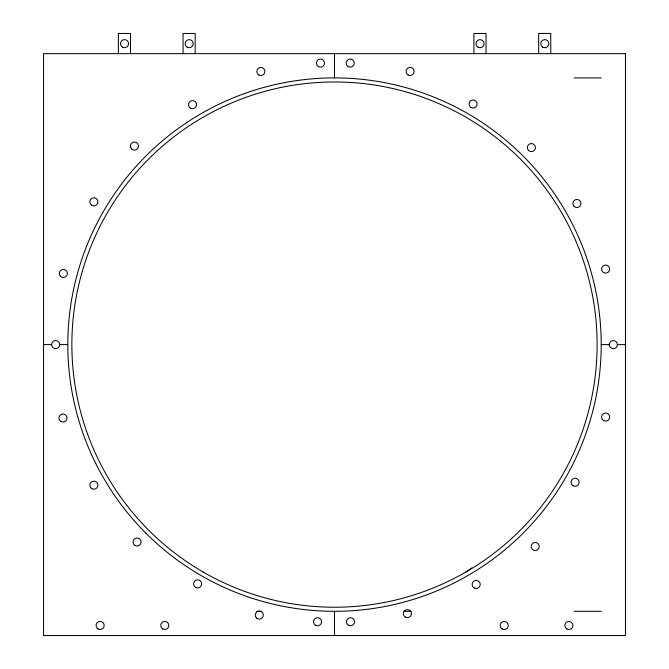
<?xml version="1.0" encoding="UTF-8"?>
<svg xmlns="http://www.w3.org/2000/svg" width="669" height="669" viewBox="0 0 669 669"><rect width="100%" height="100%" fill="white"/><g stroke="black" fill="none" stroke-linecap="round" stroke-linejoin="round"><path stroke-width="1" d="M465.816 572.045L471.796 567.981M574.061 77.897L601.205 77.897M43.552 344.602L51.63 344.602M59.717 344.602A4.039 4.039 0 0 1 53.654 348.106A4.039 4.039 0 0 1 53.654 341.106A4.039 4.039 0 0 1 59.717 344.602L67.795 344.602M601.205 344.602L609.283 344.602M617.37 344.602A4.039 4.039 0 0 0 611.307 341.106A4.039 4.039 0 0 0 611.307 348.106A4.039 4.039 0 0 0 617.37 344.602L625.448 344.602M256.737 611.307L261.955 611.307M403.917 611.307L411.226 611.307M574.061 611.307L601.205 611.307M550.779 53.654L550.779 33.45L538.662 33.45L538.662 53.654M486.037 53.654L486.037 33.45L473.911 33.45L473.911 53.654M334.5 53.654L334.5 77.897M334.5 611.307L334.5 635.55M195.181 53.654L195.181 33.45L183.063 33.45L183.063 53.654M130.497 53.654L130.497 33.45L118.38 33.45L118.38 53.654M625.448 53.654L43.552 53.654L43.552 635.55L625.448 635.55L625.448 53.654M203.184 572.045A262.624 262.624 0 0 0 597.124 344.602A262.624 262.624 0 0 0 203.184 117.159A262.624 262.624 0 0 0 203.184 572.045M145.917 533.193A266.705 266.705 0 0 0 592.115 413.626A266.705 266.705 0 0 0 265.476 86.987A266.705 266.705 0 0 0 145.917 533.193M190.514 108.169A4.039 4.039 0 0 0 196.577 104.673A4.039 4.039 0 0 0 190.514 101.17A4.039 4.039 0 0 0 190.514 108.169M91.854 205.316A4.039 4.039 0 0 0 97.917 201.821A4.039 4.039 0 0 0 91.854 198.317A4.039 4.039 0 0 0 91.854 205.316M131.592 148.928A4.039 4.039 0 0 0 138.349 147.113A4.039 4.039 0 0 0 133.399 142.162A4.039 4.039 0 0 0 131.592 148.928M318.444 66.599A4.039 4.039 0 0 0 324.498 63.103A4.039 4.039 0 0 0 318.444 59.6A4.039 4.039 0 0 0 318.444 66.599M258.844 74.978A4.039 4.039 0 0 0 264.907 71.483A4.039 4.039 0 0 0 258.844 67.979A4.039 4.039 0 0 0 258.844 74.978M60.478 276.314A4.039 4.039 0 0 0 67.235 274.499A4.039 4.039 0 0 0 62.292 269.548A4.039 4.039 0 0 0 60.478 276.314M91.845 488.671A4.039 4.039 0 0 0 97.908 485.167A4.039 4.039 0 0 0 91.845 481.672A4.039 4.039 0 0 0 91.845 488.671M135.054 545.486A4.039 4.039 0 0 0 141.117 541.982A4.039 4.039 0 0 0 135.054 538.486A4.039 4.039 0 0 0 135.054 545.486M195.624 587.399A4.039 4.039 0 0 0 201.687 583.903A4.039 4.039 0 0 0 195.624 580.399A4.039 4.039 0 0 0 195.624 587.399M60.971 421.537A4.039 4.039 0 0 0 67.034 418.033A4.039 4.039 0 0 0 60.971 414.537A4.039 4.039 0 0 0 60.971 421.537M256.411 617.972A4.039 4.039 0 0 0 263.168 616.166A4.039 4.039 0 0 0 258.217 611.215A4.039 4.039 0 0 0 256.411 617.972M315.534 625.256A4.039 4.039 0 0 0 321.597 621.76A4.039 4.039 0 0 0 315.534 618.256A4.039 4.039 0 0 0 315.534 625.256M162.759 628.944A4.039 4.039 0 0 0 168.822 625.448A4.039 4.039 0 0 0 162.759 621.944A4.039 4.039 0 0 0 162.759 628.944M98.109 628.944A4.039 4.039 0 0 0 104.163 625.448A4.039 4.039 0 0 0 98.109 621.944A4.039 4.039 0 0 0 98.109 628.944M574.044 206.353A4.039 4.039 0 0 0 580.801 204.538A4.039 4.039 0 0 0 575.85 199.588A4.039 4.039 0 0 0 574.044 206.353M471.093 107.508A4.039 4.039 0 0 0 477.156 104.004A4.039 4.039 0 0 0 471.093 100.509A4.039 4.039 0 0 0 471.093 107.508M528.543 150.441A4.039 4.039 0 0 0 535.3 148.635A4.039 4.039 0 0 0 530.35 143.684A4.039 4.039 0 0 0 528.543 150.441M603.63 272.609A4.039 4.039 0 0 0 609.693 269.105A4.039 4.039 0 0 0 603.63 265.61A4.039 4.039 0 0 0 603.63 272.609M408.082 74.978A4.039 4.039 0 0 0 414.144 71.483A4.039 4.039 0 0 0 408.082 67.979A4.039 4.039 0 0 0 408.082 74.978M348.223 66.599A4.039 4.039 0 0 0 354.286 63.103A4.039 4.039 0 0 0 348.223 59.6A4.039 4.039 0 0 0 348.223 66.599M474.162 587.926A4.039 4.039 0 0 0 480.225 584.422A4.039 4.039 0 0 0 474.162 580.926A4.039 4.039 0 0 0 474.162 587.926M532.315 549.341A4.039 4.039 0 0 0 539.072 547.535A4.039 4.039 0 0 0 534.121 542.584A4.039 4.039 0 0 0 532.315 549.341M573.074 485.736A4.039 4.039 0 0 0 579.137 482.24A4.039 4.039 0 0 0 573.074 478.736A4.039 4.039 0 0 0 573.074 485.736M603.63 420.6A4.039 4.039 0 0 0 609.693 417.105A4.039 4.039 0 0 0 603.63 413.601A4.039 4.039 0 0 0 603.63 420.6M348.507 625.256A4.039 4.039 0 0 0 354.57 621.76A4.039 4.039 0 0 0 348.507 618.256A4.039 4.039 0 0 0 348.507 625.256M405.381 617.136A4.039 4.039 0 0 0 411.435 613.632A4.039 4.039 0 0 0 405.381 610.136A4.039 4.039 0 0 0 405.381 617.136M566.852 628.944A4.039 4.039 0 0 0 572.915 625.448A4.039 4.039 0 0 0 566.852 621.944A4.039 4.039 0 0 0 566.852 628.944M502.202 628.944A4.039 4.039 0 0 0 508.264 625.448A4.039 4.039 0 0 0 502.202 621.944A4.039 4.039 0 0 0 502.202 628.944M478.034 47.173A4.039 4.039 0 0 0 484.097 43.677A4.039 4.039 0 0 0 478.034 40.173A4.039 4.039 0 0 0 478.034 47.173M542.785 47.173A4.039 4.039 0 0 0 548.839 43.677A4.039 4.039 0 0 0 542.785 40.173A4.039 4.039 0 0 0 542.785 47.173M122.502 47.173A4.039 4.039 0 0 0 128.565 43.677A4.039 4.039 0 0 0 122.502 40.173A4.039 4.039 0 0 0 122.502 47.173M187.186 47.173A4.039 4.039 0 0 0 193.241 43.677A4.039 4.039 0 0 0 187.186 40.173A4.039 4.039 0 0 0 187.186 47.173"/></g></svg>
